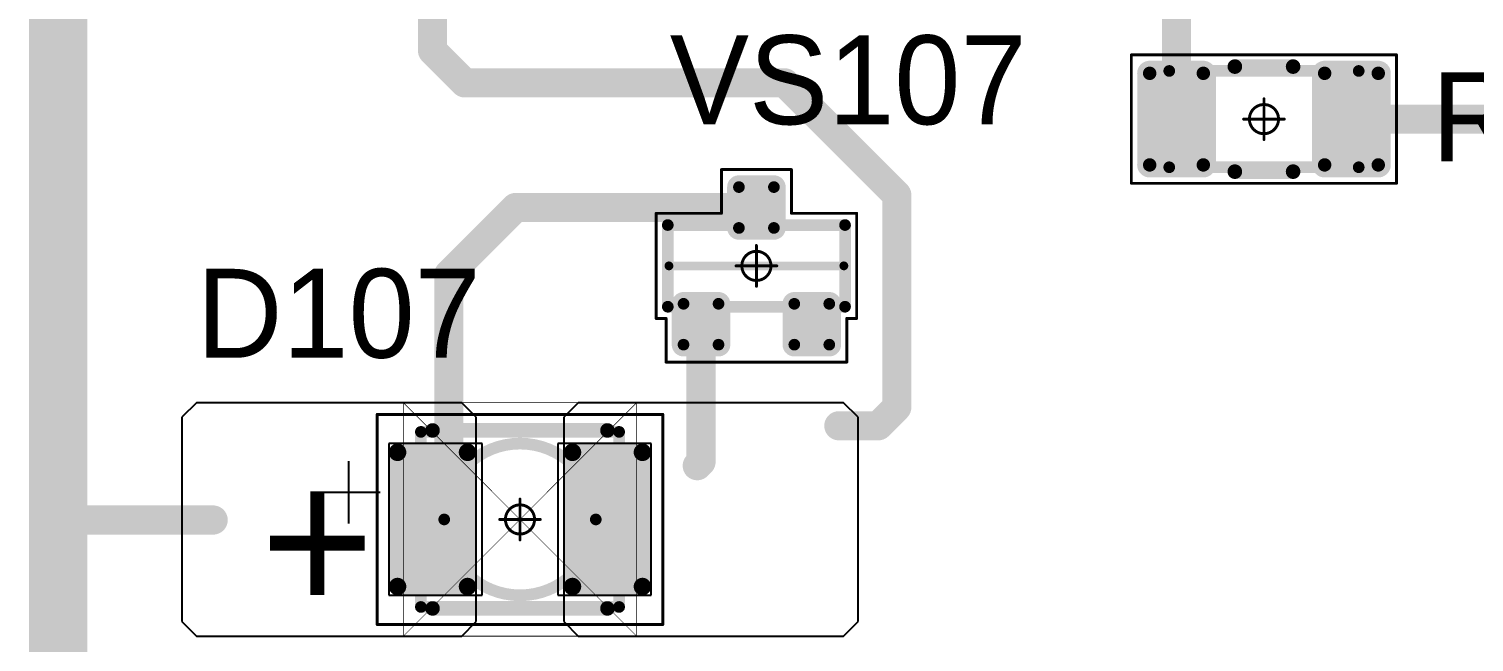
# Model space of a CAD drawing. Header units: millimetres. Extents: x 0 to 1769, y 431 to 1001.
# Drawn here: x 1558.52 to 1583.3, y 507.93 to 518.43 of the extents above; entities that cross this region are included whole.
import ezdxf

# ---------------------------------------------------------------- set-up
doc = ezdxf.new("R2010")
doc.units = ezdxf.units.MM
for name, color, linetype in [('Mechanical13', 56, 'Continuous'), ('Mechanical15', 56, 'Continuous'), ('Mechanical9', 56, 'Continuous'), ('TopLayer', 1, 'Continuous'), ('TopOverlay', 2, 'Continuous'), ('TopPaste', 8, 'Continuous'), ('TopSolder', 216, 'Continuous')]:
    doc.layers.add(name, color=color, linetype=linetype)

# ---------------------------------------------------------------- blocks, each defined once
blk = doc.blocks.new('SOT23_32')
at = {"layer": 'Mechanical13', "const_width": 0.2}
for points in [[(-0.7, 1.52), (-0.7, -1.52)], [(-0.7, 1.52), (0.7, 1.52)], [(0.7, 1.52), (0.7, -1.52)], [(-0.7, -1.52), (0.7, -1.52)]]:
    blk.add_lwpolyline(points, dxfattribs=at)
at = {"layer": 'Mechanical13', "const_width": 0.1}
for points in [[(-0.75, 1.52, 1), (-0.65, 1.52, 1)], [(-0.75, 1.52, 1), (-0.65, 1.52, 1)], [(0.65, 1.52, 1), (0.75, 1.52, 1)], [(0.65, 1.52, 1), (0.75, 1.52, 1)], [(-0.75, -1.52, 1), (-0.65, -1.52, 1)], [(-0.75, -1.52, 1), (-0.65, -1.52, 1)], [(0.65, -1.52, 1), (0.75, -1.52, 1)], [(0.65, -1.52, 1), (0.75, -1.52, 1)]]:
    blk.add_lwpolyline(points, format="xyb", close=True, dxfattribs=at)
at = {"layer": 'Mechanical15', "const_width": 0.05}
for points in [[(-0.9, 1.72), (0.9, 1.72)], [(-0.9, 1.72), (-0.9, 1.55)], [(0.9, 1.72), (0.9, 0.6)], [(-1.65, 1.55), (-0.9, 1.55)], [(-1.65, 1.55), (-1.65, -1.55)], [(0.9, 0.6), (1.65, 0.6)], [(1.65, 0.6), (1.65, -0.6)], [(0, 0.35), (0, -0.35)], [(-0.35, 0), (0.35, 0)], [(0.9, -0.6), (0.9, -1.72)], [(0.9, -0.6), (1.65, -0.6)], [(-1.65, -1.55), (-0.9, -1.55)], [(-0.9, -1.55), (-0.9, -1.72)], [(-0.9, -1.72), (0.9, -1.72)]]:
    blk.add_lwpolyline(points, dxfattribs=at)
at = {"layer": 'Mechanical15'}
for points, const_width in [([(-0.913, 1.72, 1), (-0.888, 1.72, 1)], 0.025), ([(-0.913, 1.72, 1), (-0.888, 1.72, 1)], 0.025), ([(0.888, 1.72, 1), (0.913, 1.72, 1)], 0.025), ([(0.888, 1.72, 1), (0.913, 1.72, 1)], 0.025), ([(-1.662, 1.55, 1), (-1.637, 1.55, 1)], 0.025), ([(-1.662, 1.55, 1), (-1.637, 1.55, 1)], 0.025), ([(-0.913, 1.55, 1), (-0.888, 1.55, 1)], 0.025), ([(-0.913, 1.55, 1), (-0.888, 1.55, 1)], 0.025), ([(0.888, 0.6, 1), (0.913, 0.6, 1)], 0.025), ([(0.888, 0.6, 1), (0.913, 0.6, 1)], 0.025), ([(1.637, 0.6, 1), (1.662, 0.6, 1)], 0.025), ([(1.637, 0.6, 1), (1.662, 0.6, 1)], 0.025), ([(0.25, 0, 1), (-0.25, 0, 1)], 0.05), ([(-0.012, 0.35, 1), (0.012, 0.35, 1)], 0.025), ([(-0.362, 0, 1), (-0.337, 0, 1)], 0.025), ([(-0.262, 0, 1), (-0.238, 0, 1)], 0.025), ([(0.238, 0, 1), (0.262, 0, 1)], 0.025), ([(0.337, 0, 1), (0.362, 0, 1)], 0.025), ([(-0.012, -0.35, 1), (0.012, -0.35, 1)], 0.025), ([(0.888, -0.6, 1), (0.913, -0.6, 1)], 0.025), ([(0.888, -0.6, 1), (0.913, -0.6, 1)], 0.025), ([(1.637, -0.6, 1), (1.662, -0.6, 1)], 0.025), ([(1.637, -0.6, 1), (1.662, -0.6, 1)], 0.025), ([(-1.662, -1.55, 1), (-1.637, -1.55, 1)], 0.025), ([(-1.662, -1.55, 1), (-1.637, -1.55, 1)], 0.025), ([(-0.913, -1.55, 1), (-0.888, -1.55, 1)], 0.025), ([(-0.913, -1.55, 1), (-0.888, -1.55, 1)], 0.025), ([(-0.913, -1.72, 1), (-0.888, -1.72, 1)], 0.025), ([(-0.913, -1.72, 1), (-0.888, -1.72, 1)], 0.025), ([(0.888, -1.72, 1), (0.913, -1.72, 1)], 0.025), ([(0.888, -1.72, 1), (0.913, -1.72, 1)], 0.025)]:
    blk.add_lwpolyline(points, format="xyb", close=True, dxfattribs=dict(at, const_width=const_width))
at = {"layer": 'TopLayer', "const_width": 0.1}
for points in [[(-1.4, 1.25, 1), (-1.3, 1.25, 1)], [(-0.7, 1.25, 1), (-0.6, 1.25, 1)], [(-1.4, 0.65, 1), (-1.3, 0.65, 1)], [(-0.7, 0.65, 1), (-0.6, 0.65, 1)], [(0.6, 0.3, 1), (0.7, 0.3, 1)], [(1.3, 0.3, 1), (1.4, 0.3, 1)], [(0.6, -0.3, 1), (0.7, -0.3, 1)], [(1.3, -0.3, 1), (1.4, -0.3, 1)], [(-1.4, -0.65, 1), (-1.3, -0.65, 1)], [(-0.7, -0.65, 1), (-0.6, -0.65, 1)], [(-1.4, -1.25, 1), (-1.3, -1.25, 1)], [(-0.7, -1.25, 1), (-0.6, -1.25, 1)]]:
    blk.add_lwpolyline(points, format="xyb", close=True, dxfattribs=at)
at = {"layer": 'TopLayer'}
for points in [[(-1.45, 1.25), (-1.45, 0.65), (-0.55, 1.25), (-0.55, 0.65)], [(-1.35, 1.35), (-1.35, 0.55), (-0.65, 1.35), (-0.65, 0.55)], [(0.55, 0.3), (0.55, -0.3), (1.45, 0.3), (1.45, -0.3)], [(0.65, 0.4), (0.65, -0.4), (1.35, 0.4), (1.35, -0.4)], [(-1.45, -0.65), (-1.45, -1.25), (-0.55, -0.65), (-0.55, -1.25)], [(-1.35, -0.55), (-1.35, -1.35), (-0.65, -0.55), (-0.65, -1.35)]]:
    blk.add_solid(points, dxfattribs=at)
at = {"layer": 'TopOverlay', "const_width": 0.15}
blk.add_lwpolyline([(0, 1.5), (0, -1.5)], dxfattribs=at)
at = {"layer": 'TopOverlay', "const_width": 0.075}
for points in [[(-0.038, 1.5, 1), (0.038, 1.5, 1)], [(-0.038, -1.5, 1), (0.038, -1.5, 1)]]:
    blk.add_lwpolyline(points, format="xyb", close=True, dxfattribs=at)
at = {"layer": 'TopPaste', "const_width": 0.075}
for points in [[(-1.387, 1.25, 1), (-1.313, 1.25, 1)], [(-0.687, 1.25, 1), (-0.613, 1.25, 1)], [(-1.387, 0.65, 1), (-1.313, 0.65, 1)], [(-0.687, 0.65, 1), (-0.613, 0.65, 1)], [(0.613, 0.3, 1), (0.687, 0.3, 1)], [(1.313, 0.3, 1), (1.387, 0.3, 1)], [(0.613, -0.3, 1), (0.687, -0.3, 1)], [(1.313, -0.3, 1), (1.387, -0.3, 1)], [(-1.387, -0.65, 1), (-1.313, -0.65, 1)], [(-0.687, -0.65, 1), (-0.613, -0.65, 1)], [(-1.387, -1.25, 1), (-1.313, -1.25, 1)], [(-0.687, -1.25, 1), (-0.613, -1.25, 1)]]:
    blk.add_lwpolyline(points, format="xyb", close=True, dxfattribs=at)
at = {"layer": 'TopPaste'}
for points in [[(-1.425, 1.25), (-1.425, 0.65), (-0.575, 1.25), (-0.575, 0.65)], [(-1.35, 1.325), (-1.35, 0.575), (-0.65, 1.325), (-0.65, 0.575)], [(0.575, 0.3), (0.575, -0.3), (1.425, 0.3), (1.425, -0.3)], [(0.65, 0.375), (0.65, -0.375), (1.35, 0.375), (1.35, -0.375)], [(-1.425, -0.65), (-1.425, -1.25), (-0.575, -0.65), (-0.575, -1.25)], [(-1.35, -0.575), (-1.35, -1.325), (-0.65, -0.575), (-0.65, -1.325)]]:
    blk.add_solid(points, dxfattribs=at)
at = {"layer": 'TopSolder', "const_width": 0.202}
for points in [[(-1.451, 1.25, 1), (-1.249, 1.25, 1)], [(-0.751, 1.25, 1), (-0.549, 1.25, 1)], [(-1.451, 0.65, 1), (-1.249, 0.65, 1)], [(-0.751, 0.65, 1), (-0.549, 0.65, 1)], [(0.549, 0.3, 1), (0.751, 0.3, 1)], [(1.249, 0.3, 1), (1.451, 0.3, 1)], [(0.549, -0.3, 1), (0.751, -0.3, 1)], [(1.249, -0.3, 1), (1.451, -0.3, 1)], [(-1.451, -0.65, 1), (-1.249, -0.65, 1)], [(-0.751, -0.65, 1), (-0.549, -0.65, 1)], [(-1.451, -1.25, 1), (-1.249, -1.25, 1)], [(-0.751, -1.25, 1), (-0.549, -1.25, 1)]]:
    blk.add_lwpolyline(points, format="xyb", close=True, dxfattribs=at)
at = {"layer": 'TopSolder'}
for points in [[(-1.552, 1.25), (-1.552, 0.65), (-0.448, 1.25), (-0.448, 0.65)], [(-1.35, 1.452), (-1.35, 0.448), (-0.65, 1.452), (-0.65, 0.448)], [(0.65, 0.502), (0.65, -0.502), (1.35, 0.502), (1.35, -0.502)], [(0.448, 0.3), (0.448, -0.3), (1.552, 0.3), (1.552, -0.3)], [(-1.35, -0.448), (-1.35, -1.452), (-0.65, -0.448), (-0.65, -1.452)], [(-1.552, -0.65), (-1.552, -1.25), (-0.448, -0.65), (-0.448, -1.25)]]:
    blk.add_solid(points, dxfattribs=at)
blk = doc.blocks.new('RC1206S_150')
at = {"layer": 'Mechanical13', "const_width": 0.2}
for points in [[(-1.625, 0.825), (-1.625, -0.825)], [(1.625, 0.825), (-1.625, 0.825)], [(1.625, 0.825), (1.625, -0.825)], [(1.625, -0.825), (-1.625, -0.825)]]:
    blk.add_lwpolyline(points, dxfattribs=at)
at = {"layer": 'Mechanical13', "const_width": 0.1}
for points in [[(-1.675, 0.825, 1), (-1.575, 0.825, 1)], [(-1.675, 0.825, 1), (-1.575, 0.825, 1)], [(1.575, 0.825, 1), (1.675, 0.825, 1)], [(1.575, 0.825, 1), (1.675, 0.825, 1)], [(-1.675, -0.825, 1), (-1.575, -0.825, 1)], [(-1.675, -0.825, 1), (-1.575, -0.825, 1)], [(1.575, -0.825, 1), (1.675, -0.825, 1)], [(1.575, -0.825, 1), (1.675, -0.825, 1)]]:
    blk.add_lwpolyline(points, format="xyb", close=True, dxfattribs=at)
at = {"layer": 'Mechanical15', "const_width": 0.05}
for points in [[(-2.275, 1.1), (-2.275, -1.1)], [(2.275, 1.1), (-2.275, 1.1)], [(2.275, 1.1), (2.275, -1.1)], [(0, 0.35), (0, -0.35)], [(0.35, 0), (-0.35, 0)], [(2.275, -1.1), (-2.275, -1.1)]]:
    blk.add_lwpolyline(points, dxfattribs=at)
at = {"layer": 'Mechanical15'}
for points, const_width in [([(-2.287, 1.1, 1), (-2.262, 1.1, 1)], 0.025), ([(-2.287, 1.1, 1), (-2.262, 1.1, 1)], 0.025), ([(2.262, 1.1, 1), (2.287, 1.1, 1)], 0.025), ([(2.262, 1.1, 1), (2.287, 1.1, 1)], 0.025), ([(0.25, 0, 1), (-0.25, 0, 1)], 0.05), ([(-0.012, 0.35, 1), (0.012, 0.35, 1)], 0.025), ([(-0.362, 0, 1), (-0.337, 0, 1)], 0.025), ([(-0.262, 0, 1), (-0.238, 0, 1)], 0.025), ([(0.238, 0, 1), (0.262, 0, 1)], 0.025), ([(0.337, 0, 1), (0.362, 0, 1)], 0.025), ([(-0.012, -0.35, 1), (0.012, -0.35, 1)], 0.025), ([(-2.287, -1.1, 1), (-2.262, -1.1, 1)], 0.025), ([(-2.287, -1.1, 1), (-2.262, -1.1, 1)], 0.025), ([(2.262, -1.1, 1), (2.287, -1.1, 1)], 0.025), ([(2.262, -1.1, 1), (2.287, -1.1, 1)], 0.025)]:
    blk.add_lwpolyline(points, format="xyb", close=True, dxfattribs=dict(at, const_width=const_width))
at = {"layer": 'TopLayer', "const_width": 0.115}
for points in [[(-2.018, 0.785, 1), (-1.903, 0.785, 1)], [(-1.098, 0.785, 1), (-0.983, 0.785, 1)], [(0.983, 0.785, 1), (1.098, 0.785, 1)], [(1.903, 0.785, 1), (2.018, 0.785, 1)], [(-2.018, -0.785, 1), (-1.903, -0.785, 1)], [(-1.098, -0.785, 1), (-0.983, -0.785, 1)], [(0.983, -0.785, 1), (1.098, -0.785, 1)], [(1.903, -0.785, 1), (2.018, -0.785, 1)]]:
    blk.add_lwpolyline(points, format="xyb", close=True, dxfattribs=at)
at = {"layer": 'TopLayer'}
for points in [[(-2.075, -0.785), (-0.925, -0.785), (-2.075, 0.785), (-0.925, 0.785)], [(-1.96, -0.9), (-1.04, -0.9), (-1.96, 0.9), (-1.04, 0.9)], [(0.925, -0.785), (2.075, -0.785), (0.925, 0.785), (2.075, 0.785)], [(1.04, -0.9), (1.96, -0.9), (1.04, 0.9), (1.96, 0.9)]]:
    blk.add_solid(points, dxfattribs=at)
at = {"layer": 'TopOverlay', "const_width": 0.25}
for points in [[(0.5, 0.9), (-0.5, 0.9)], [(0.5, -0.9), (-0.5, -0.9)]]:
    blk.add_lwpolyline(points, dxfattribs=at)
at = {"layer": 'TopOverlay', "const_width": 0.125}
for points in [[(-0.562, 0.9, 1), (-0.437, 0.9, 1)], [(0.437, 0.9, 1), (0.562, 0.9, 1)], [(-0.562, -0.9, 1), (-0.437, -0.9, 1)], [(0.437, -0.9, 1), (0.562, -0.9, 1)]]:
    blk.add_lwpolyline(points, format="xyb", close=True, dxfattribs=at)
at = {"layer": 'TopPaste', "const_width": 0.09}
for points in [[(-2.005, 0.785, 1), (-1.915, 0.785, 1)], [(-1.085, 0.785, 1), (-0.995, 0.785, 1)], [(0.995, 0.785, 1), (1.085, 0.785, 1)], [(1.915, 0.785, 1), (2.005, 0.785, 1)], [(-2.005, -0.785, 1), (-1.915, -0.785, 1)], [(-1.085, -0.785, 1), (-0.995, -0.785, 1)], [(0.995, -0.785, 1), (1.085, -0.785, 1)], [(1.915, -0.785, 1), (2.005, -0.785, 1)]]:
    blk.add_lwpolyline(points, format="xyb", close=True, dxfattribs=at)
at = {"layer": 'TopPaste'}
for points in [[(-2.05, -0.785), (-0.95, -0.785), (-2.05, 0.785), (-0.95, 0.785)], [(-1.96, -0.875), (-1.04, -0.875), (-1.96, 0.875), (-1.04, 0.875)], [(0.95, -0.785), (2.05, -0.785), (0.95, 0.785), (2.05, 0.785)], [(1.04, -0.875), (1.96, -0.875), (1.04, 0.875), (1.96, 0.875)]]:
    blk.add_solid(points, dxfattribs=at)
at = {"layer": 'TopSolder', "const_width": 0.215}
for points in [[(-2.068, 0.785, 1), (-1.853, 0.785, 1)], [(-1.148, 0.785, 1), (-0.933, 0.785, 1)], [(0.933, 0.785, 1), (1.148, 0.785, 1)], [(1.853, 0.785, 1), (2.068, 0.785, 1)], [(-2.068, -0.785, 1), (-1.853, -0.785, 1)], [(-1.148, -0.785, 1), (-0.933, -0.785, 1)], [(0.933, -0.785, 1), (1.148, -0.785, 1)], [(1.853, -0.785, 1), (2.068, -0.785, 1)]]:
    blk.add_lwpolyline(points, format="xyb", close=True, dxfattribs=at)
at = {"layer": 'TopSolder'}
for points in [[(-1.96, -1), (-1.04, -1), (-1.96, 1), (-1.04, 1)], [(1.04, -1), (1.96, -1), (1.04, 1), (1.96, 1)], [(-2.175, -0.785), (-0.825, -0.785), (-2.175, 0.785), (-0.825, 0.785)], [(0.825, -0.785), (2.175, -0.785), (0.825, 0.785), (2.175, 0.785)]]:
    blk.add_solid(points, dxfattribs=at)
blk = doc.blocks.new('T66G_220')
at = {"layer": 'Mechanical13'}
for p, q in [((2.936, 0.071), (2.936, -1)), ((2.4, -0.464), (3.471, -0.464))]:
    blk.add_line(p, q, dxfattribs=at)
at = {"layer": 'Mechanical13', "const_width": 0.2}
for points in [[(1.7, 1.5), (-1.7, 1.5)], [(-1.7, 1.5), (-1.7, -1.5)], [(1.7, 1.5), (1.7, -1.5)], [(1.7, -1.5), (-1.7, -1.5)]]:
    blk.add_lwpolyline(points, dxfattribs=at)
at = {"layer": 'Mechanical13'}
for points, const_width in [([(-1.75, 1.5, 1), (-1.65, 1.5, 1)], 0.1), ([(-1.75, 1.5, 1), (-1.65, 1.5, 1)], 0.1), ([(1.65, 1.5, 1), (1.75, 1.5, 1)], 0.1), ([(1.65, 1.5, 1), (1.75, 1.5, 1)], 0.1), ([(1.3, 0, 1), (-1.3, 0, 1)], 0.2), ([(-1.35, 0, 1), (-1.25, 0, 1)], 0.1), ([(1.25, 0, 1), (1.35, 0, 1)], 0.1), ([(-1.75, -1.5, 1), (-1.65, -1.5, 1)], 0.1), ([(-1.75, -1.5, 1), (-1.65, -1.5, 1)], 0.1), ([(1.65, -1.5, 1), (1.75, -1.5, 1)], 0.1), ([(1.65, -1.5, 1), (1.75, -1.5, 1)], 0.1)]:
    blk.add_lwpolyline(points, format="xyb", close=True, dxfattribs=dict(at, const_width=const_width))
at = {"layer": 'Mechanical15', "const_width": 0.05}
for points in [[(-2.45, 1.8), (-2.45, -1.8)], [(2.45, 1.8), (-2.45, 1.8)], [(2.45, 1.8), (2.45, -1.8)], [(0, 0.35), (0, -0.35)], [(0.35, 0), (-0.35, 0)], [(2.45, -1.8), (-2.45, -1.8)]]:
    blk.add_lwpolyline(points, dxfattribs=at)
at = {"layer": 'Mechanical15'}
for points, const_width in [([(-2.462, 1.8, 1), (-2.438, 1.8, 1)], 0.025), ([(-2.462, 1.8, 1), (-2.438, 1.8, 1)], 0.025), ([(2.438, 1.8, 1), (2.462, 1.8, 1)], 0.025), ([(2.438, 1.8, 1), (2.462, 1.8, 1)], 0.025), ([(0.25, 0, 1), (-0.25, 0, 1)], 0.05), ([(-0.012, 0.35, 1), (0.012, 0.35, 1)], 0.025), ([(-0.362, 0, 1), (-0.337, 0, 1)], 0.025), ([(-0.262, 0, 1), (-0.238, 0, 1)], 0.025), ([(0.238, 0, 1), (0.262, 0, 1)], 0.025), ([(0.337, 0, 1), (0.362, 0, 1)], 0.025), ([(-0.012, -0.35, 1), (0.012, -0.35, 1)], 0.025), ([(-2.462, -1.8, 1), (-2.438, -1.8, 1)], 0.025), ([(-2.462, -1.8, 1), (-2.438, -1.8, 1)], 0.025), ([(2.438, -1.8, 1), (2.462, -1.8, 1)], 0.025), ([(2.438, -1.8, 1), (2.462, -1.8, 1)], 0.025)]:
    blk.add_lwpolyline(points, format="xyb", close=True, dxfattribs=dict(at, const_width=const_width))
at = {"layer": 'TopLayer'}
for p, q in [((-5.55, 2), (-5.8, 1.75)), ((-1, 2), (-5.55, 2)), ((-0.75, 1.75), (-1, 2)), ((1, 2), (0.75, 1.75)), ((5.55, 2), (1, 2)), ((5.8, 1.75), (5.55, 2)), ((-5.8, 1.75), (-5.8, -1.75)), ((-0.75, -1.75), (-0.75, 1.75)), ((0.75, 1.75), (0.75, -1.75)), ((5.8, -1.75), (5.8, 1.75)), ((-5.8, -1.75), (-5.55, -2)), ((-1, -2), (-0.75, -1.75)), ((0.75, -1.75), (1, -2)), ((5.55, -2), (5.8, -1.75)), ((-5.55, -2), (-1, -2)), ((1, -2), (5.55, -2))]:
    blk.add_line(p, q, dxfattribs=at)
at = {"layer": 'TopLayer', "const_width": 0.15}
for points in [[(-2.175, 1.15, 1), (-2.025, 1.15, 1)], [(-0.975, 1.15, 1), (-0.825, 1.15, 1)], [(0.825, 1.15, 1), (0.975, 1.15, 1)], [(2.025, 1.15, 1), (2.175, 1.15, 1)], [(-2.175, -1.15, 1), (-2.025, -1.15, 1)], [(-0.975, -1.15, 1), (-0.825, -1.15, 1)], [(0.825, -1.15, 1), (0.975, -1.15, 1)], [(2.025, -1.15, 1), (2.175, -1.15, 1)]]:
    blk.add_lwpolyline(points, format="xyb", close=True, dxfattribs=at)
at = {"layer": 'TopLayer'}
for points in [[(-0.9, 1.3), (-2.1, 1.3), (-0.9, -1.3), (-2.1, -1.3)], [(2.1, 1.3), (0.9, 1.3), (2.1, -1.3), (0.9, -1.3)], [(-0.75, 1.15), (-2.25, 1.15), (-0.75, -1.15), (-2.25, -1.15)], [(2.25, 1.15), (0.75, 1.15), (2.25, -1.15), (0.75, -1.15)]]:
    blk.add_solid(points, dxfattribs=at)
at = {"layer": 'TopOverlay', "const_width": 0.25}
for points in [[(1.5, 1.525), (-1.5, 1.525)], [(1.5, -1.525), (-1.5, -1.525)]]:
    blk.add_lwpolyline(points, dxfattribs=at)
at = {"layer": 'TopOverlay', "const_width": 0.125}
for points in [[(-1.562, 1.525, 1), (-1.438, 1.525, 1)], [(1.438, 1.525, 1), (1.562, 1.525, 1)], [(-1.562, -1.525, 1), (-1.438, -1.525, 1)], [(1.438, -1.525, 1), (1.562, -1.525, 1)]]:
    blk.add_lwpolyline(points, format="xyb", close=True, dxfattribs=at)
at = {"layer": 'TopPaste', "const_width": 0.125}
for points in [[(-2.163, 1.15, 1), (-2.038, 1.15, 1)], [(-0.963, 1.15, 1), (-0.838, 1.15, 1)], [(0.838, 1.15, 1), (0.963, 1.15, 1)], [(2.038, 1.15, 1), (2.163, 1.15, 1)], [(-2.163, -1.15, 1), (-2.038, -1.15, 1)], [(-0.963, -1.15, 1), (-0.838, -1.15, 1)], [(0.838, -1.15, 1), (0.963, -1.15, 1)], [(2.038, -1.15, 1), (2.163, -1.15, 1)]]:
    blk.add_lwpolyline(points, format="xyb", close=True, dxfattribs=at)
at = {"layer": 'TopPaste'}
for points in [[(-0.9, 1.275), (-2.1, 1.275), (-0.9, -1.275), (-2.1, -1.275)], [(2.1, 1.275), (0.9, 1.275), (2.1, -1.275), (0.9, -1.275)], [(-0.775, 1.15), (-2.225, 1.15), (-0.775, -1.15), (-2.225, -1.15)], [(2.225, 1.15), (0.775, 1.15), (2.225, -1.15), (0.775, -1.15)]]:
    blk.add_solid(points, dxfattribs=at)
at = {"layer": 'TopSolder'}
for p, q in [((-2.25, 1.3), (-2.25, -1.3)), ((-0.65, 1.3), (-2.25, 1.3)), ((-0.65, -1.3), (-0.65, 1.3)), ((0.65, 1.3), (0.65, -1.3)), ((2.25, 1.3), (0.65, 1.3)), ((2.25, -1.3), (2.25, 1.3)), ((-2.25, -1.3), (-0.65, -1.3)), ((0.65, -1.3), (2.25, -1.3))]:
    blk.add_line(p, q, dxfattribs=at)
at = {"layer": 'TopOverlay'}
blk.add_text('+', height=2.5, dxfattribs=at).set_placement((2.5, -0.8))

msp = doc.modelspace()

# ---------------------------------------------------------------- linework, layer by layer
at = {"layer": 'Mechanical9'}
for points, const_width in [([(1564.94, 508.028), (1564.94, 512.028)], 0.0127), ([(1564.94, 512.028), (1568.94, 512.028)], 0.0127), ([(1564.94, 512.028), (1568.94, 508.028)], 0.01), ([(1564.94, 508.028), (1568.94, 512.028)], 0.01), ([(1568.94, 508.028), (1568.94, 512.028)], 0.0127), ([(1564.94, 508.028), (1568.94, 508.028)], 0.0127)]:
    msp.add_lwpolyline(points, dxfattribs=dict(at, const_width=const_width))
for points, const_width in [([(1564.937, 512.028, 1), (1564.943, 512.028, 1)], 0.00635), ([(1564.937, 512.028, 1), (1564.943, 512.028, 1)], 0.00635), ([(1564.938, 512.028, 1), (1564.943, 512.028, 1)], 0.005), ([(1568.937, 512.028, 1), (1568.943, 512.028, 1)], 0.00635), ([(1568.937, 512.028, 1), (1568.943, 512.028, 1)], 0.00635), ([(1568.938, 512.028, 1), (1568.943, 512.028, 1)], 0.005), ([(1564.937, 508.028, 1), (1564.943, 508.028, 1)], 0.00635), ([(1564.937, 508.028, 1), (1564.943, 508.028, 1)], 0.00635), ([(1564.938, 508.028, 1), (1564.943, 508.028, 1)], 0.005), ([(1568.937, 508.028, 1), (1568.943, 508.028, 1)], 0.00635), ([(1568.937, 508.028, 1), (1568.943, 508.028, 1)], 0.00635), ([(1568.938, 508.028, 1), (1568.943, 508.028, 1)], 0.005)]:
    msp.add_lwpolyline(points, format="xyb", close=True, dxfattribs=dict(at, const_width=const_width))
at = {"layer": 'TopLayer'}
for points, const_width in [([(1559.017, 510.018), (1559.017, 530.785)], 1), ([(1565.44, 518.06), (1565.44, 520.528)], 0.5), ([(1578.201, 516.888), (1578.201, 519.389)], 0.5), ([(1565.44, 518.06), (1565.991, 517.509)], 0.5), ([(1565.991, 517.509), (1571.482, 517.509)], 0.5), ([(1571.482, 517.509), (1573.403, 515.588)], 0.5), ([(1581.201, 516.888), (1584.343, 516.888)], 0.5), ([(1565.718, 514.227), (1566.864, 515.373)], 0.5), ([(1566.864, 515.373), (1570.995, 515.373)], 0.5), ([(1573.403, 511.95), (1573.403, 515.588)], 0.5), ([(1565.718, 510.158), (1565.718, 514.227)], 0.5), ([(1570.045, 511.014), (1570.045, 513.373)], 0.5), ([(1573.086, 511.633), (1573.403, 511.95)], 0.5), ([(1572.409, 511.633), (1573.086, 511.633)], 0.5), ([(1569.98, 510.949), (1570.045, 511.014)], 0.5), ([(1559.017, 479.429), (1559.017, 510.018)], 1), ([(1559.017, 510.018), (1561.677, 510.018)], 0.5)]:
    msp.add_lwpolyline(points, dxfattribs=dict(at, const_width=const_width))
for points, const_width in [([(1565.315, 518.06, 1), (1565.565, 518.06, 1)], 0.25), ([(1565.315, 518.06, 1), (1565.565, 518.06, 1)], 0.25), ([(1565.866, 517.509, 1), (1566.116, 517.509, 1)], 0.25), ([(1565.866, 517.509, 1), (1566.116, 517.509, 1)], 0.25), ([(1571.357, 517.509, 1), (1571.607, 517.509, 1)], 0.25), ([(1571.357, 517.509, 1), (1571.607, 517.509, 1)], 0.25), ([(1578.076, 516.888, 1), (1578.326, 516.888, 1)], 0.25), ([(1581.076, 516.888, 1), (1581.326, 516.888, 1)], 0.25), ([(1566.739, 515.373, 1), (1566.989, 515.373, 1)], 0.25), ([(1566.739, 515.373, 1), (1566.989, 515.373, 1)], 0.25), ([(1570.87, 515.373, 1), (1571.12, 515.373, 1)], 0.25), ([(1573.278, 515.588, 1), (1573.528, 515.588, 1)], 0.25), ([(1573.278, 515.588, 1), (1573.528, 515.588, 1)], 0.25), ([(1565.593, 514.227, 1), (1565.843, 514.227, 1)], 0.25), ([(1565.593, 514.227, 1), (1565.843, 514.227, 1)], 0.25), ([(1569.92, 513.373, 1), (1570.17, 513.373, 1)], 0.25), ([(1573.278, 511.95, 1), (1573.528, 511.95, 1)], 0.25), ([(1573.278, 511.95, 1), (1573.528, 511.95, 1)], 0.25), ([(1572.284, 511.633, 1), (1572.534, 511.633, 1)], 0.25), ([(1572.961, 511.633, 1), (1573.211, 511.633, 1)], 0.25), ([(1572.961, 511.633, 1), (1573.211, 511.633, 1)], 0.25), ([(1569.855, 510.949, 1), (1570.105, 510.949, 1)], 0.25), ([(1569.92, 511.014, 1), (1570.17, 511.014, 1)], 0.25), ([(1569.92, 511.014, 1), (1570.17, 511.014, 1)], 0.25), ([(1558.767, 510.018, 1), (1559.267, 510.018, 1)], 0.5), ([(1558.767, 510.018, 1), (1559.267, 510.018, 1)], 0.5), ([(1565.593, 510.158, 1), (1565.843, 510.158, 1)], 0.25), ([(1558.892, 510.018, 1), (1559.142, 510.018, 1)], 0.25), ([(1561.552, 510.018, 1), (1561.802, 510.018, 1)], 0.25)]:
    msp.add_lwpolyline(points, format="xyb", close=True, dxfattribs=dict(at, const_width=const_width))

# ---------------------------------------------------------------- block references
for name, p, rotation in [('RC1206S_150', (1579.701, 516.888), 180), ('SOT23_32', (1570.995, 514.373), 90), ('T66G_220', (1566.94, 510.028), 180)]:
    msp.add_blockref(name, p, dxfattribs=dict(rotation=rotation))

# ---------------------------------------------------------------- texts
at = {"layer": 'TopOverlay'}
for s, p in [('VS107', (1569.509, 516.799)), ('R39', (1582.578, 516.167)), ('D107', (1561.395, 512.799))]:
    msp.add_text(s, height=1.524, dxfattribs=at).set_placement(p)

doc.saveas('drawing.dxf')
